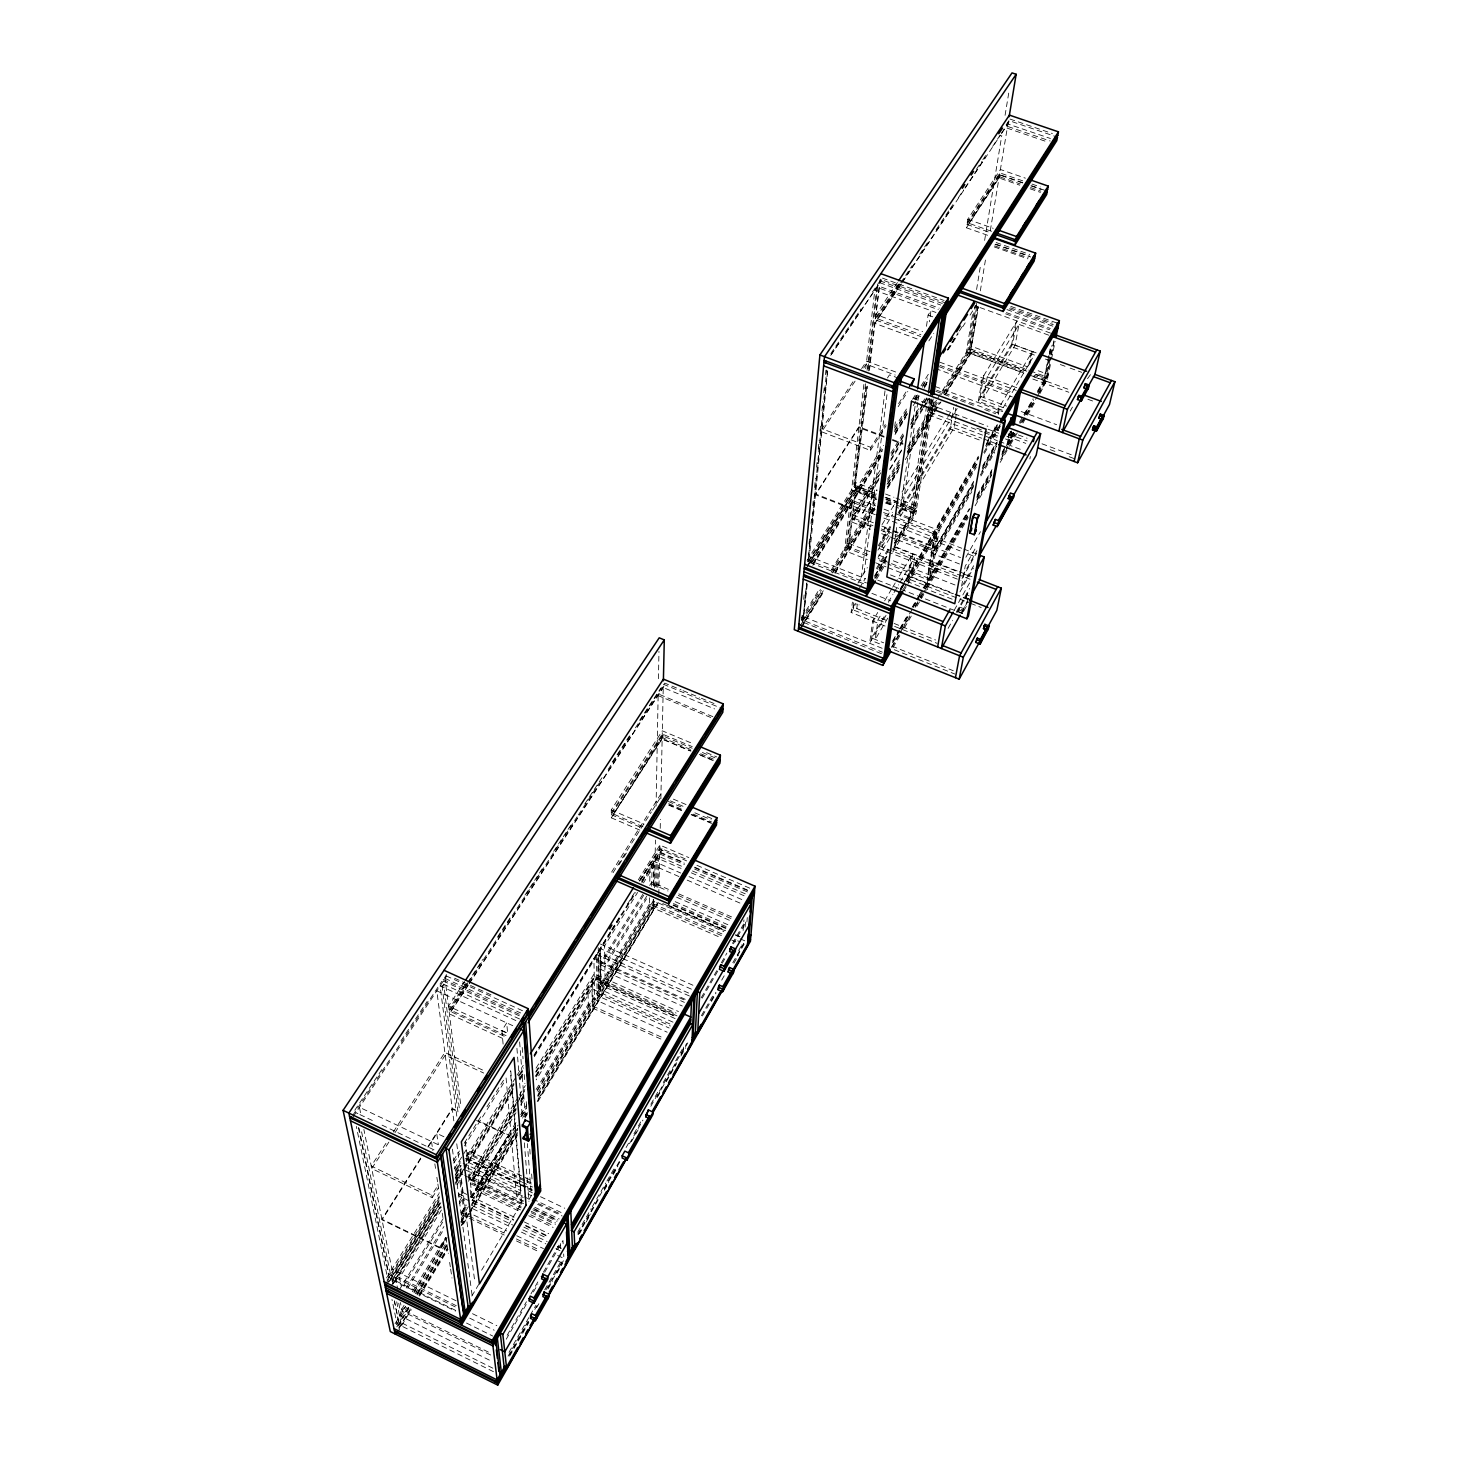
<?xml version="1.0" encoding="UTF-8"?>
<svg xmlns="http://www.w3.org/2000/svg" width="1458" height="1458" viewBox="0 0 1458 1458"><rect width="100%" height="100%" fill="white"/><g stroke="black" fill="none" stroke-linecap="round" stroke-linejoin="round"><path stroke-width="0.75" stroke-dasharray="5 3.75" d="M649.521 897.8L649.393 906.329L721.291 937.895M651.708 886.264L652.145 860.621L680.777 873.05M653.166 903.76L653.257 899.294M653.494 885.917L653.931 861.386M653.457 899.531L653.348 905.691L605.125 984.806L604.87 966.782L646.55 898.839M653.731 884.769L654.077 865.742L643.47 882.928M654.551 887.794L655.444 840.063M656.082 805.982L658.196 692.35M658.451 678.717L658.961 651.453M655.681 886.664L656.246 857.65L681.086 868.403M656.774 887.029L657.412 855.773L684.276 867.419M657.886 887.612L658.487 858.616L659.636 856.739M537.929 1101.519L658.67 901.773L537.218 1101.355M658.797 894.519L659.891 844.273M660.219 828.381L660.419 819.287M660.857 798.856L663.244 687.575L714.602 708.916M683.401 1049.231L683.492 1047.099M741.849 946.916L742.013 944.602M743.124 930.441L743.944 919.852M745.093 927.051L745.749 918.722M746.915 921.948L747.28 917.556M802.155 615.24L801.718 619.759L882.345 652.163M803.704 599.402L804.142 594.882M809.081 543.889L809.737 537.127M811.049 523.586L811.486 519.066M812.799 505.543L813.236 501.023M814.548 487.501L815.423 478.479M816.516 467.198L816.954 462.678M818.266 449.155L819.141 440.134M820.016 431.112L820.672 424.333M821.984 410.81L822.859 401.788M823.734 392.767L824.39 385.987M825.483 374.706L825.921 370.204M808.497 557.284L808.06 561.786L827.561 370.806M808.716 555.024L812.234 518.939M812.452 516.679L814.001 500.896M814.22 498.654L817.719 462.569M817.938 460.309L826.722 370.113M881.434 653.694L802.793 622.074L806.547 583.637M806.912 582.799L803.595 616.734L882.181 648.3M827.579 371.608L809.482 556.628L865.596 578.79M807.276 584.385L802.793 622.074M863.865 384.438L851.618 489.906L876.859 499.657M865.706 368.728L874.818 290.197L935.963 312.468M865.523 383.782L853.44 487.027L875.602 495.574M867.091 370.314L876.805 287.262L938.296 309.643M865.943 386.807L854.352 485.587L876.513 494.116M868.039 368.856L877.789 285.804L939.244 308.167M866.781 386.589L854.88 487.573L867.565 386.17M868.622 370.879L879.374 286.388M875.657 494.955L855.627 487.227L855.263 490.653L875.93 498.636M869.424 370.441L880.195 279.207L945.969 303.082M854.024 518.337L853.859 519.795L878.828 479.755M884.022 437.145L858.853 427.595L815.532 494.809L862.717 513.107L876.896 489.651M855.081 381.139L821.692 431.823L870.444 450.413L870.827 447.369L885.298 424.551M885.061 626.029L851.107 612.469L852.401 602.118M853.659 602.646L852.766 609.717L886.5 623.167M857.34 604.104L856.775 608.606L859.09 604.742M885.024 390.78L861.368 577.113L864.175 572.502L887.193 392.803M894.756 426.265L895.358 421.781M957.159 576.457L881.817 547.005L884.405 527.978L892.624 514.492M874.29 618.301L871.246 640.499L881.707 644.691M894.811 540.626L895.686 534.503M895.977 532.462L896.852 526.338L960.038 550.869M926.504 406.29L909.956 517.863L899.714 513.909L915.66 402.226M915.97 400.002L916.608 395.519M926.486 326.282L928.09 315.11L930.969 310.645L929.366 321.817M917.811 402.262L902.393 509.516L899.714 513.909M918.121 400.021L918.759 395.555M926.832 404.048L927.488 399.583M929.566 398.307L912.599 513.453L895.777 506.965M929.165 405.761L912.908 509.954M929.493 403.52L930.168 399.055M931.115 398.872L914.366 510.519L896.324 503.575M930.696 406.326L915.26 509.061L884.787 497.324M931.042 404.103L931.698 399.638M931.225 405.688L932.227 399.073M932.026 404.413L932.683 399.984M892.77 552.126L915.879 513.617L916.335 510.646L900.424 504.504M894.556 545.748L916.553 509.134L931.17 412.322M931.516 410.081L933.211 398.927M933.758 401.971L932.099 413.015L934.56 400.695M911.068 556.191L907.66 578.607L968.604 602.555M909.209 575.983L912.635 553.548L898.42 577.532M911.633 577.477L914.695 557.594L899.768 582.854M987.54 235.267L966.417 227.776L966.946 224.386L999.568 174.577L1023.425 182.888M991.549 231.312L967.201 222.691L967.729 219.301L1000.407 169.493L1025.375 178.168M951.655 420.141L950.215 429.017L979.557 440.061M952.001 417.99L953.732 407.274M954.972 413.215L956.393 404.522M927.416 583.127L934.797 537.82M955.063 421.417L954.006 427.832L898.128 520.105M955.409 419.266L956.812 410.7M937.676 398.326L966.362 352.071L972.923 311.866M976.587 289.522L980.232 267.197M984.624 240.406L1001.792 135.43M1005.072 115.328L1009.1 90.76M931.644 575.837L939.116 530.475L894.647 513.271M976.587 303.319L968.914 349.847L1025.43 370.587M976.623 306.526L969.679 348.626L1028.255 370.113M977.771 306.308L969.989 353.401L944.948 393.915M980.323 290.871L985.499 259.615M990.31 230.583L1008.517 120.431M978.081 306.216L970.755 350.521L978.482 307.201M970.791 353.62L971.028 352.18L1023.498 371.444M978.318 401.26L982.382 377.895L1016.937 320.942L1012.581 344.38L978.318 401.26L1002.648 410.318M966.326 606.382L962.535 613.162L958.38 611.522L959.765 607.111L963.92 608.751M958.38 611.522L959.765 607.111M994.192 431.532L995.34 425.317M997.636 412.869L998.384 408.732L1032.246 351.56L1029.403 366.122M998.293 414.473L999.769 406.381M962.353 611.212L969.752 596.085L966.654 594.864L967.511 593.351L966.107 597.762L969.205 598.965M962.535 613.162L963.064 610.282L958.908 608.642M966.107 597.762L966.654 594.864M1000.206 423.841L999.441 427.887L996.051 426.611L995.577 429.199L999.769 430.766M1011.378 430.985L1009.264 441.938L1007.369 441.227L1008.626 434.648M1009.392 433.354L1007.369 441.227M1007.751 444.562L1010.266 431.404M1011.706 431.86L1010.011 440.644L1001.846 437.582M1011.542 438.02L1012.8 431.44M1028.546 365.976L1030.934 353.784M1048.849 355.497L1044.365 377.531L1049.122 356.463M1049.286 353.292L1050.179 348.881M1044.201 380.593L1044.493 379.153L1033.995 375.307M1049.56 354.258L1050.908 347.642M1044.766 380.702L1051.965 345.455M1029.877 458.96L1030.369 456.518M1053.861 340.753L1046.206 378.205L1035.945 374.433M1046.935 376.966L1050.981 357.137M1051.437 354.932L1054.152 341.719M1040.064 393.46L1047.482 378.788L1035.162 374.269M1038.643 393.131L1047.773 377.367L1051.072 361.274M1051.528 359.069L1055.155 341.427M961.168 613.162L969.807 598.254M956.32 612.014L969.643 588.339M1087.504 378.734L1091.513 373.175M948.101 628.398L952.53 620.507M956.958 612.615L969.151 590.909M1070.227 411.047L1072.45 407.092M959.965 591.893L973.397 568.128M954.261 610.173L970.9 580.63M962.462 576.129L976.933 550.65M962.025 578.553L976.477 553.056M973.634 565.759L961.351 587.465L965.214 566.214L976.477 546.422M509.006 1352.295L529.072 1317.194M530.183 1315.244L535.76 1305.493M544.672 1289.874L561.403 1260.623L561.512 1262.646L555.37 1259.676M577.678 1232.247L591.183 1208.609M592.312 1206.641L605.817 1183.003M606.947 1181.035L614.82 1167.238M626.083 1147.555L629.455 1141.65M633.957 1133.759L640.718 1121.949M650.851 1104.216L658.724 1090.438M663.226 1082.565L669.987 1070.737M675.619 1060.895L682.362 1049.067M701.389 1015.679L713.819 993.955M721.71 980.14L725.1 974.217M738.641 950.525L740.901 946.57M508.095 1356.159L528.124 1321.094M534.813 1309.412L537.036 1305.511M545.93 1289.911L563.116 1259.84M577.769 1234.197L619.34 1161.388M629.455 1143.673L642.942 1120.072M650.815 1106.294L686.718 1043.436M702.41 1015.971L715.933 992.297M732.827 962.699L743.799 943.49L737.639 940.793M509.535 1355.065L528.707 1321.495M536.599 1307.662L538.859 1303.707M547.88 1287.906L563.663 1260.241M578.334 1234.562L599.767 1197.018M604.268 1189.127L620.069 1161.461M631.35 1141.705L638.112 1129.859M657.285 1096.27L676.457 1062.682M680.977 1054.79L688.869 1040.957M711.431 1001.446L715.933 993.536M737.365 956.011L744.127 944.146M509.644 1356.122L528.798 1322.552M547.953 1289L552.473 1281.09M556.974 1273.198L562.606 1263.321M579.519 1233.705L581.76 1229.75M586.28 1221.859L590.782 1213.967M604.305 1190.275L608.806 1182.365M613.308 1174.474L617.827 1166.582M657.266 1097.473L661.768 1089.563M666.27 1081.672L676.421 1063.903M680.922 1056.011L685.442 1048.102M733.884 963.209L738.404 955.3M965.889 557.248L980.45 531.696M507.165 1335.255L526.429 1301.757M530.967 1293.866L538.895 1280.069M543.415 1272.196L560.419 1242.635L560.783 1249.269M701.207 997.782L716.844 970.591M721.309 962.827L726.886 953.131M732.463 943.417L743.635 924.008M506.254 1339.191L526.611 1303.762M533.391 1291.952L537.911 1284.079M544.691 1272.269L562.97 1240.485L563.207 1244.986M702.209 998.165L717.81 971.01M722.275 963.246L725.61 957.432M733.41 943.855L745.421 922.95M893.007 647.625L899.841 635.797M904.416 627.924L911.25 616.096M916.954 606.255L926.067 590.49M927.215 588.522L968.24 517.59M975.092 505.762L989.909 480.156M1000.17 462.423L1009.282 446.658M1010.412 444.69L1017.265 432.88M1022.969 423.02L1026.377 417.116M1027.525 415.147L1035.508 401.351M892.733 640.736L898.438 630.895M899.568 628.927L907.569 615.167M912.125 607.293L917.829 597.452M918.977 595.502L922.404 589.597M923.534 587.629L969.187 508.951M977.17 495.191L992.005 469.622M1002.266 451.925L1005.692 446.02M1006.84 444.052L1013.675 432.261M1019.397 422.419L1022.805 416.532M1023.953 414.564L1033.084 398.818M1037.64 390.963L1045.933 376.674M892.515 642.121L899.367 630.312M900.497 628.343L908.48 614.583M913.054 606.71L919.889 594.919M924.463 587.064L970.08 508.405M976.915 496.595L991.732 471.043M1002.01 453.347L1013.401 433.682M1024.81 414.017L1032.793 400.257M1037.367 392.384L1045.641 378.114M892.843 642.778L899.641 631.022M900.789 629.072L912.143 609.48M913.273 607.53L918.941 597.744M920.089 595.775L923.479 589.907M924.627 587.939L967.766 513.526M976.842 497.871L991.604 472.41M1001.828 454.787L1006.366 446.95M1007.496 444.982L1014.312 433.245M1019.98 423.44L1023.388 417.571M1024.518 415.621L1033.613 399.948M1038.151 392.111L1048.375 374.487L1037.932 370.66M891.348 647.425L909.61 615.877M915.314 606.018L918.74 600.113M919.889 598.144L924.463 590.253M925.593 588.285L967.857 515.348M976.988 499.565L991.823 473.941M1002.102 456.208L1007.806 446.348M1008.954 444.38L1014.659 434.52M1021.511 422.692L1024.938 416.788M1026.086 414.819L1034.068 401.005M892.278 646.823L901.409 631.059M902.557 629.091L910.539 615.294M915.095 607.403L919.67 599.53M920.818 597.561L925.374 589.67M926.523 587.702L967.602 516.752M976.732 500.987L991.568 475.363M1000.698 459.598L1008.681 445.802M1009.829 443.833L1015.533 433.974M1022.386 422.146L1037.221 396.521M1038.351 394.553L1047.482 378.788M935.161 554.496L971.812 491.656M980.979 475.928L994.72 452.363M973.689 481.286L933.612 550.832L973.434 482.744M982.801 465.722L996.452 442.375M982.528 467.18L997.308 441.883M973.106 484.384L936.346 547.279L892.278 530.147M982.291 468.656L997.217 443.104M973.725 485.332L935.872 550.176L881.343 528.962M981.763 471.572L996.689 446.02M973.47 486.79L935.635 551.616L891.64 534.503M980.359 474.998L995.267 449.447M903.322 589.251L906.767 583.382M907.915 581.432L976.878 464.081M983.767 452.344L999.86 424.952M887.758 618.137L875.237 639.442L877.989 619.778L881.416 613.946M903.668 591.037L976.35 467.034M984.387 453.347L1000.461 425.973M900.297 588.959L904.889 581.141M906.038 579.191L978.427 456.245M987.631 440.644L996.816 425.025M884.131 616.698L871.592 637.984L883.676 642.832M900.078 589.615L902.356 585.751M903.486 583.801L908.061 576.074L952.949 593.716M901.226 588.467L904.671 582.617M905.819 580.667L978.172 457.739M986.209 444.07L997.691 424.57M886.045 615.349L869.624 643.251L872.649 621.072L877.734 612.469M901.973 588.267L978.81 457.648M985.717 445.911L998.384 424.387M906.985 581.906L977.133 462.587M986.337 446.932L998.985 425.426M884.641 600.824L891.531 589.178M892.679 587.246L897.271 579.482M888.305 602.282L892.897 594.518M894.046 592.568L898.62 584.804M1003.213 407.675L1033.139 356.973M481.632 1270.191L521.508 1203.105L510.318 1070.81M471.827 1296.053L478.698 1284.462M529.054 1199.478L531.332 1195.615L527.377 1143.619M523.768 1201.137L516.642 1197.729L520.87 1190.639L510.555 1068.24M874.873 578.48L885.808 560.273M875.839 578.042L886.245 560.71M893.189 549.156L916.335 510.646M876.586 579.081L885.826 563.681M855.427 603.284L853.094 607.148L885.79 620.16M876.367 568.511L888.013 549.21M851.107 612.469L856.265 603.922M877.187 569.185L889.981 547.953M874.654 575.782L887.558 554.368M894.592 542.668L915.095 508.587M875.274 575.509L888.031 554.313M894.975 542.759L917.009 506.145L896.032 498.053M874.454 577.277L887.339 555.844M894.374 544.162L914.877 510.081M881.817 547.005L888.815 535.469M859.327 588.394L865.195 578.698M878.081 557.357L889.817 537.984M878.281 545.638L891.13 524.497M898.128 512.979L950.616 426.556L981.58 438.202M890.783 526.939L877.971 548.062L960.913 580.503M898.948 513.508L953.204 424.096M857.96 583.036L867.364 567.545M877.935 550.103L890.856 528.798M396.357 1324.702L407.001 1307.279M415.275 1293.702L446.02 1243.328M461.384 1218.123L468.382 1206.641M472.027 1200.681L518.137 1125.12M522.857 1117.357L526.411 1111.543M538.221 1092.17L655.426 900.042M408.44 1307.461L406.071 1311.343L405.215 1306.915M416.733 1293.884L446.294 1245.369M461.676 1220.146L465.23 1214.314L463.079 1197.966L459.543 1203.725M517.736 1128.292L479.828 1190.475L477.987 1174.729L515.968 1112.764M524.844 1116.628L527.213 1112.746M537.874 1095.268L592.349 1005.874L591.966 988.834L536.161 1079.849M396.831 1326.853L408.677 1307.407M416.97 1293.811L446.604 1245.187M460.819 1221.859L466.742 1212.145M471.499 1204.363L517.718 1128.528M524.825 1116.864L527.195 1112.964M537.856 1095.468L655.189 902.958M398.234 1325.996L408.896 1308.5M417.17 1294.904L446.786 1246.317M460.983 1222.989L466.906 1213.275M471.645 1205.511L517.827 1129.713M524.916 1118.049L527.286 1114.167M537.947 1096.671L656.355 902.32M900.825 501.005L950.124 420.104M951.29 418.191L957.159 408.55M398.672 1328.147L410.5 1308.737M418.774 1295.141L447.132 1248.558M461.311 1225.267L468.401 1213.603M469.585 1211.671L518.027 1132.064M538.13 1099.077L657.485 902.994M399.237 1328.074L409.844 1310.633M419.284 1295.141L447.588 1248.631M461.73 1225.376L468.82 1213.749M469.986 1211.817L517.171 1134.306M397.105 1333.031L411.302 1309.685M419.594 1296.071L447.989 1249.378M463.371 1224.082L468.109 1216.3M469.294 1214.35L517.809 1134.597M404.085 1305.311L401.715 1309.193L490.471 1353.133M412.377 1291.733L445.565 1237.459M515.932 1122.46L475.6 1188.452L520.506 1209.921M520.688 1114.696L526.611 1104.982M536.107 1089.454L588.321 1004.052L662.789 1037.731M420.779 1158.745L382.014 1219.854L440.097 1248.103L445.929 1237.787M461.329 1212.582L466.068 1204.818M470.806 1197.054L508.733 1135.017L478.443 1120.765M882.017 524.661L894.939 503.502M902.01 491.947L950.215 413.051M440.097 1248.103L446.02 1238.425M461.421 1213.22L466.159 1205.474M470.898 1197.711L508.733 1135.017M404.486 1307.279L399.456 1315.499L492.148 1361.48M413.944 1291.788L447.059 1237.587M471.681 1197.273L516.114 1124.519M520.852 1116.755L526.775 1107.059M537.437 1089.6L592.969 998.675L592.531 979.411L677.022 1017.174M673.013 1022.167L599.001 988.834L651.434 902.994L723.259 934.505M395.045 1323.809L405.688 1306.368M413.981 1292.79L445.948 1240.43M461.348 1215.225L466.086 1207.461M471.991 1197.765L516.989 1124.082M521.727 1116.336L526.466 1108.572M537.127 1091.131L653.148 901.099M468.419 1181.29L518.447 1099.605M518.884 1099.186L524.844 1089.509M535.542 1072.104L594.263 976.313L676.111 1013.091M516.187 1104.708L470.023 1179.795L522.784 1204.982M517.371 1102.777L524.461 1091.222M536.307 1071.976L594.299 977.625L676.075 1014.367M515.203 1109.101L470.314 1182.201L521.089 1206.44M521.107 1099.478L524.661 1093.719M535.286 1076.405L594.354 980.232M516.077 1108.39L472.41 1180.944L516.187 1109.629M520.816 1100.681L524.37 1094.885M536.198 1075.603L596.541 977.334M406.181 1288.034L443.925 1226.561M459.252 1201.574L462.787 1195.815L460.582 1178.957L456.19 1176.861L458.778 1172.706L462.824 1174.638M646.751 896.141L604.833 964.431L604.578 945.878L637.583 892.46M520.907 1101.92L524.461 1096.143M536.289 1076.861L596.559 978.646M407.748 1288.161L444.234 1228.657M520.725 1105.018L524.279 1099.204M399.401 1289.692L443.123 1218.688M518.246 1097.109L469.567 1176.187L522.529 1201.447M519.431 1095.195L525.354 1085.554M536.052 1068.185L594.208 973.689L678.462 1011.524M642.741 894.392L600.769 962.608L684.495 1000.06M403.337 1285.974L443.432 1220.802M643.743 895.139L598.618 968.513L682.289 1006.02M649.703 885.443L651.781 882.09L668.42 889.362M393.095 1284.024L392.293 1280.015L440.608 1202.03M639.424 881.142L652.145 860.621M801.299 620.434L820.453 589.542M831.206 572.156L874.271 502.627M887.43 481.395L900.607 460.145M907.769 448.554L932.901 408.003M934.086 406.071L936.492 402.208M941.267 394.48L971.174 346.202L1027.507 366.833M392.111 1281.418L441.1 1202.321M455.443 1179.176L461.421 1169.516M466.196 1161.807L514 1084.624M519.977 1074.983L523.55 1069.206M640.663 880.122L659.781 849.267L686.663 860.894M391.218 1285.938L440.516 1206.276M456.099 1181.108L463.279 1169.498M464.482 1167.548L513.581 1088.197M519.577 1078.519L523.167 1072.705M533.956 1055.282L610.61 931.407M611.813 929.457L621.381 913.984M627.377 904.306L634.558 892.679M641.757 881.069L659.727 852.037L684.44 862.735M802.228 621.308L821.346 590.417M832.099 573.049L875.11 503.539M887.065 484.238L900.206 462.988M907.368 451.415L933.667 408.933M934.851 407.001L937.239 403.137M943.217 393.496L970.7 349.082M393.186 1283.423L440.99 1206.13M455.333 1182.948L462.514 1171.357M463.717 1169.425L513.909 1088.288M519.886 1078.628L523.477 1072.833M534.229 1055.446L610.72 931.79M611.923 929.858L634.631 893.153M641.812 881.561L662.041 848.829M799.713 626.557L822.385 589.889M833.138 572.52L874.928 504.96M888.068 483.71L900.005 464.409M907.168 452.837L932.245 412.286M933.448 410.372L938.223 402.645M944.201 392.986L970.463 350.521L1026.778 371.189M394.626 1282.657L441.191 1207.333M455.516 1184.169L462.678 1172.578M463.881 1170.646L514.018 1089.545M519.996 1079.904L523.586 1074.109M534.321 1056.722L635.816 892.588M641.793 882.928L662.023 850.233M803.012 623.55L823.296 590.745M835.215 571.463L874.581 507.767M887.703 486.553L900.807 465.321M907.97 453.748L933.011 413.215M934.214 411.284L938.988 403.574M800.642 627.906L823.278 591.274M835.197 571.992L874.508 508.368M887.612 487.154L898.347 469.804M907.878 454.367L932.901 413.89M934.086 411.958L940.045 402.317M944.802 394.608L972.522 349.756M441.428 1209.976L399.51 1277.791L401.078 1285.792M456.992 1184.771L460.582 1178.957M801.7 627.377L824.317 590.745M835.033 573.395L874.326 509.771M887.43 488.576L898.146 471.226M905.29 459.653L933.867 413.379M935.07 411.448L941.011 401.807M945.786 394.097L972.286 351.196M386.57 1277.901L438.913 1193.683M454.386 1168.806L466.287 1149.669L532.079 1180.889M889.817 468.856L901.573 449.957M862.717 513.107L876.805 490.435M889.708 469.658L902.63 448.882M387.044 1280.252L439.295 1196.143M455.917 1169.389L460.655 1161.734M386.115 1283.332L439.478 1197.364M456.081 1170.628L460.819 1162.992M386.479 1284.972L439.15 1200.08M455.898 1173.052L460.692 1165.343M466.432 1156.085L468.346 1153.005M388.958 1281.855L439.35 1200.627M455.224 1175.02L461.147 1165.471M466.906 1156.176L516.041 1076.952M517.244 1075.02L523.24 1065.361M638.294 879.867L659.873 845.075L688.832 857.596M390.307 1280.343L439.332 1201.301M456.062 1174.291L460.856 1166.582M466.596 1157.342L468.492 1154.262M801.426 618.101L819.36 589.178M831.315 569.914L876.714 496.649M887.485 479.299L900.625 458.085M907.787 446.531L929.311 411.83M930.496 409.898L936.473 400.257M391.874 1280.252L439.715 1203.05M455.279 1177.955L461.257 1168.295M466.031 1160.586L513.872 1083.367M518.665 1075.639L523.458 1067.93M639.479 880.687L659.8 847.863L686.718 859.509M388.867 1142.106L371.735 1168.569L432.224 1197.692L431.823 1195.214L437.819 1185.609M453.402 1160.604L459.398 1151M464.209 1143.309L482.179 1114.477M486.972 1106.786L503.757 1079.868L503.994 1082.474L464.519 1145.842M879.01 478.297L851.545 521.928L870.353 529.254M890.893 459.215L904.324 437.309M911.122 426.793L922.313 408.459M923.005 407.73L928.965 398.18M890.71 460.673L903.778 439.696M910.904 428.269L922.805 409.188M923.989 407.292L928.746 399.656M432.224 1197.692L438.202 1188.088M453.748 1163.138L459.726 1153.533M880.067 470.387L852.401 514.656L873.378 522.802M890.893 453.055L904.142 431.896M911.359 420.341L920.982 404.941M922.185 403.028L925.794 397.25M878.5 475.235L852.055 517.572L872.941 525.7M891.713 454.076L903.723 434.83M910.94 423.294L922.95 404.048M924.153 402.116L927.762 396.357M880.705 472.848L851.873 519.03L872.741 527.14M891.512 455.534L903.523 436.307M910.721 424.752L927.543 397.834M812.926 563.681L881.981 453.839M895.303 432.643L907.405 413.361M915.897 399.875L918.303 396.029M924.372 386.388L927.999 380.611M947.39 349.774L955.865 336.288M812.981 563.936L881.944 454.185M895.267 433.008L907.368 413.762M924.299 386.807L927.926 381.03M947.299 350.23L958.179 332.898M959.4 330.966L963.027 325.189M812.835 565.412L881.762 455.68M895.066 434.502L905.947 417.188M913.2 405.634L919.251 396.011M924.08 388.302L927.707 382.525M948.265 349.811L957.942 334.411M962.79 326.701L965.196 322.856M970.044 315.147L976.095 305.524M853.695 502.773L854.588 501.333L848.301 548.5L854.406 497.688L875.584 505.89M660.966 793.845L611.813 871.738L611.831 874.654M807.951 561.567L855.81 485.714L875.839 493.442M809.008 561.148L855.627 487.227M613.034 872.759L651.325 812.015M652.528 810.119L660.911 796.833L662.224 797.398M807.058 565.904L857.249 486.279M619.03 864.722L627.396 851.436M808.771 564.046L883.584 445.31M894.447 428.069L907.733 407.001M912.544 399.346L916.171 393.587M921 385.933L929.439 372.519M806.912 567.399L857.067 487.774M810.94 563.098L882.546 449.356M894.683 430.074L908.024 408.878M914.093 399.237L916.517 395.373M922.586 385.732L927.452 378.023M812.015 562.642L882.345 450.85M894.483 431.568L907.824 410.372M915.095 398.799L917.519 394.954M922.367 387.245L927.233 379.536M807.058 560.473L856.174 482.707L877.151 490.781M898.584 403.629L907.022 390.325M420.669 1158.071L381.887 1219.198L440.006 1247.483M427.941 1146.608L452.18 1108.408L458.231 1111.251M428.051 1147.282L452.272 1109.082L458.322 1111.944M503.101 1044.092L501.898 1030.533L506.728 1022.896L507.694 1034.232M870.444 450.413L886.118 425.7M898.164 406.691L907.805 391.491M928.892 340.88L933.776 333.262M642.96 826.759L611.285 813.108L611.266 809.974L662.315 730.822L693.425 743.89M611.285 813.108L662.26 734.03L692.24 746.624M639.88 830.131L611.321 817.81L611.303 814.676L662.224 735.634L692.186 748.227M663.627 734.613L612.706 815.295L663.59 736.199M611.321 817.81L662.151 738.823L691.056 750.979M887.466 377.968L889.489 374.834L899.13 378.424M385.951 1143.345L371.225 1166.054L431.823 1195.214M393.314 1131.991L444.854 1052.494L485.478 1071.375M394.99 1132.647L445.219 1055.136L483.728 1073.052M1000.698 174.978L968.094 224.805L1000.972 173.283M966.417 227.776L999.003 177.967L1019.725 185.184M465.084 984.606L448.864 1009.3L506.764 1035.927M466.505 984.259L449.064 1010.85L506.892 1037.458M467.745 982.364L482.689 959.564M497.634 936.783L511.339 915.897M525.044 895.012L542.485 868.421M553.694 851.326L571.135 824.736M584.84 803.85L602.282 777.26M612.251 762.078L629.692 735.488M639.661 720.288L660.839 688.012M467.799 983.494L450.413 1010.011L450.613 1011.56L468.073 984.897M469.039 981.599L577.076 816.845M578.316 814.949L599.438 782.764M608.132 769.496L630.476 735.415M635.451 727.834L664.775 683.109L681.032 689.834M967.201 222.691L999.842 172.901L1023.716 181.193M469.33 982.984L664.739 684.804M468.091 985.48L449.447 1013.93L504.541 1039.299M469.33 983.567L663.244 687.593M863.737 367.999L866.216 364.245L895.212 375.052M464.719 981.471L448.481 1006.184L507.967 1033.54M852.948 381.814L821.984 428.761L870.827 447.369M861.623 368.674L866.581 361.165L897.672 372.738M442.084 986.774L443.724 984.278L459.525 1110.158M901.317 283.909L874.982 323.403L917.137 338.912M902.575 282.014L964.03 189.832M965.287 187.954L1000.407 135.266M1001.664 133.389L1007.934 123.985L1050.416 138.51M354.804 1110.212L383.509 1067.074M400.968 1040.83L427.176 1001.446M352.8 1115.261L441.865 981.307M519.285 1015.77L443.323 981.052L446.421 974.473M353.128 1116.81L446.622 976.095M897.417 282.56L876.021 314.545L922.604 331.622M898.219 284.237L875.602 318.099L920.891 334.72M899.258 284.128L875.401 319.867L920.636 336.488M899.568 284.529L876.641 320.323L900.607 284.401M900.825 282.633L912.179 265.611M919.743 254.275L928.582 241.044M936.145 229.69L948.775 210.79M950.033 208.895L953.805 203.227M976.514 169.201L981.562 161.638M982.838 159.742L986.61 154.074M1008.863 120.722L1005.546 125.716L1050.161 141.007M901.864 282.524L952.293 206.89M958.599 197.45L963.647 189.886M964.904 187.991L985.079 157.737M992.643 146.401L1000.206 135.047M1001.464 133.152L1005.255 127.484L1047.719 142.046M1006.348 125.825L1009.683 120.832L1056.285 136.76M831.297 354.549L879.757 282.888M830.86 353.529L861.113 308.804M872.467 292.037L882.017 277.949L944.11 300.476M830.677 355.351L881.798 279.79M1009.975 119.064L1052.366 133.535M1031.991 184.072L1040.265 186.934M1031.699 185.749L1046.151 190.779M1022.587 182.979L999.824 175.051L999.532 176.746L1020.217 183.945M1030.861 185.859L1041.194 189.449M1030.551 187.535L1040.884 191.144M1030.095 188.793L1040.447 192.383M967.729 219.301L993.171 228.305M966.946 224.386L989.162 232.259M996.16 242.52L1029.749 254.457M995.887 244.124L1029.457 256.043M995.03 244.306L1030.733 256.991M994.757 245.892L1028.346 257.829M994.265 246.912L1027.854 258.85M1010.813 306.38L1056.886 323.02M1010.54 307.893L1052.403 323.002M1009.319 308.841L1053.332 324.733M1006.949 309.588L1053.022 326.246M1006.403 312.613L1050.325 328.506M1005.655 313.834L1049.596 329.745M1050.544 333.117L975.038 305.761L967.419 352.271L1023.862 373.011M1048.739 335.176L1015.57 323.166L1011.251 346.603L1034.724 355.169M880.031 280.865L942.269 303.464M879.812 282.706L940.738 305.05M1036.146 352.854L1011.743 343.96L980.195 396.284L1006.567 406.089M1012.581 344.38L1036.419 353.073M928.09 315.11L937.512 318.555M1045.404 359.069L1051.819 361.42M1060.349 364.536L1066.746 366.869M1070.154 368.109L1081.69 372.319M1030.369 370.897L1047.773 377.367M1030.314 375.326L1070.117 389.997M966.362 352.071L1023.407 373.011M1033.704 376.729L1046.899 381.65M1032.829 379.025L1068.842 392.257M1087.905 399.273L1094.265 401.606M1016.773 387.737L983.785 375.563L979.721 398.945L1005.145 408.386M939.626 362.113L1016.19 390.38M939.918 365.375L1012.8 392.33M939.116 366.669L1012.016 393.642M935.58 368.546L1012.326 396.941M1021.165 411.502L1056.613 424.679M935.125 386.479L1002.74 411.648M936.583 390.143L1000.206 413.853M935.836 391.345L976.149 406.363M984.642 409.534L995.705 413.744M1010.084 431.86L1027.106 438.22M1041.996 443.797L1073.908 455.734M913.291 398.417L987.85 426.301M1008.189 433.919L1027.106 440.99M1050.216 449.647L1056.54 451.998M1069.151 456.719L1075.457 459.088M988.068 429.235L998.73 433.226M1006.822 436.252L1025.758 443.341M976.769 428.178L999.769 436.799M930.222 412.304L982.273 431.823M984.369 432.607L996.908 437.309M928.637 414.874L997.327 440.662M999.24 441.373L1022.258 450.012M983.713 438.986L996.434 443.779M987.941 443.214L996.324 446.367M884.113 436.343L858.944 426.793L815.605 494.007L862.808 512.323M892.515 439.514L902.994 443.505M892.405 440.316L902.885 444.307M885.535 494.025L893.936 497.251M886.172 497.433L898.565 502.208M900.643 503.01L916.553 509.134M885.972 498.928L898.365 503.703M885.972 499.565L894.264 502.773M855.445 489.159L876.112 497.142M886.464 501.115L894.738 504.322M896.798 505.106L913.346 511.503L913.127 512.997L900.716 508.204M855.281 490.234L876.185 498.29M886.628 502.336L892.897 504.741M901.244 507.967L915.879 513.617M886.264 502.627L892.46 505.015M885.261 502.901L893.681 506.145M884.058 509.17L892.515 512.451M875.31 509.352L852.602 500.568L847.226 546.294L869.916 555.188M883.584 512.56L937.385 533.409L929.949 578.753L878.208 558.45M874.417 510.81L851.691 502.008L846.351 547.716L866.963 555.826M884.769 514.82L893.061 518.027M895.121 518.829L936.528 534.867L929.111 580.211L887.703 563.954M875.365 514.765L849.886 504.887L844.565 550.595L867.346 559.544M883.858 518.064L890.218 520.524M892.332 521.344L961.697 548.244M963.793 549.065L976.331 553.931M968.458 554.149L974.782 556.591M881.78 526.065L890.182 529.327M884.405 527.978L890.747 530.439M892.861 531.259L960.53 557.576M881.142 530.42L889.544 533.683M881.707 533.683L959.473 563.973M895.795 546.969L957.159 570.935M959.273 571.755L971.976 576.712M893.954 546.75L956.448 571.153M964.777 574.397L971.028 576.839M892.096 548.773L971.101 579.628M848.993 543.451L870.189 551.744M878.664 555.061L885.042 557.576M893.353 560.82L955.683 585.241M879.411 560.71L885.644 563.153M875.638 562.788L885.99 566.852M888.068 567.672L953.295 593.297M955.391 594.117L967.984 599.074M955.026 594.518L967.419 599.384M970.7 603.393L981.198 607.512M890.528 574.944L952.274 599.238M959.255 609.991L963.392 611.631M877.716 580.138L898.821 588.467M900.935 589.287L964.267 614.274M807.55 559.672L866.416 582.945M810.119 562.606L865.487 584.494M871.902 593.37L890.765 600.842M894.082 623.459L935.526 639.971M894.611 626.393L937.111 643.342M892.114 646.204L953.259 670.716M894.264 649.721L954.917 674.052M683.055 690.691L699.311 697.416M701.353 698.254L715.568 704.159M663.317 684.221L721.564 708.369M712.834 716.643L657.795 693.753L657.758 695.448L710.702 717.464M706.565 752.638L716.789 756.939M702.391 752.51L718.739 759.381M690.472 749.448L661.823 737.402L661.786 739.006L690.418 751.034M700.697 753.75L715.021 759.782M699.311 754.442L713.764 760.529M700.624 755.335L714.949 761.368M673.396 799.148L687.884 805.326M670.407 800.879L684.713 806.985M707.185 816.589L713.327 819.196M668.311 801.481L682.617 807.586M694.865 812.817L711.194 819.797M668.675 803.65L682.982 809.755M693.224 814.129L711.632 822.002M669.058 804.798L683.474 810.958M691.73 814.475L710.283 822.403M668.639 805.126L682.945 811.231M691.11 814.73L711.559 823.46M611.266 809.974L644.053 824.08M611.303 814.676L641.976 827.907M696.942 865.323L750.341 888.432M694.737 867.182L748.282 890.364M659.727 852.584L684.44 863.264M694.719 867.729L748.246 890.893M659.709 853.969L684.385 864.649M694.664 869.096L748.136 892.26M692.495 870.973L747.918 894.975M691.347 872.85L744.746 896.014M689.033 876.623L742.96 900.042M678.899 876.531L650.049 863.993L649.739 883.038L668.037 891.02M687.174 880.122L740.956 903.504M678.827 893.9L732.937 917.501M678.243 895.467L733.41 919.542M676.658 897.217L730.95 920.927M675.182 901.682L728.435 924.973M673.432 903.559L727.67 927.288M673.396 904.871L727.597 928.582M673.031 905.418L726.157 928.673M669.094 905.618L725.41 930.277M735.834 934.851L740.008 936.674M667.819 905.473L725.063 930.55M735.288 935.034L739.388 936.82M662.752 903.559L725.993 931.261M658.651 903.067L723.861 931.662M740.172 938.806L746.277 941.485M721.4 935.544L649.43 903.978L601.115 983.002L675.163 1016.299M731.716 940.082L735.834 941.886M600.441 944.037L693.516 985.499M691.384 989.162L600.058 948.447L600.769 989.636M688.577 993.044L597.598 952.439L598.381 993.572L670.316 1025.995M689.452 996.014L596.358 954.425L597.179 995.541L669.149 1028.018M685.26 999.313L593.88 958.435L594.755 999.495M600.805 964.959L684.403 1002.375M677.059 1015.88L595.393 979.193L595.429 980.487M675.109 1018.559L601.152 985.298L600.514 948.156M669.842 1023.935L587.866 986.993L588.376 1006.22L662.752 1039.882M592.969 998.675L667.199 1032.209M454.623 978.209L493.624 996.014M522.493 1010.722L444.635 975.183L460.965 1106.859M445.036 978.427L520.652 1012.964M443.123 979.43L521.217 1015.114M519.522 1018.96L441.756 983.385L458.031 1112.527M515.877 1020.545L440.097 985.863L456.791 1116.154M512.779 1025.685L436.799 990.839L453.821 1120.874M501.898 1030.533L507.967 1033.321M476.493 1120.491L508.787 1135.691M443.943 1136.766L436.689 1133.322L438.329 1144.566M524.625 1179.722L466.596 1152.185L465.175 1140.648M526.648 1180.688L532.68 1183.55M524.734 1180.962L466.76 1153.442L467.07 1155.939L521.636 1181.946M526.739 1181.909L536.781 1186.684M522.31 1182.183L532.534 1187.031M437.983 1144.603L359.433 1107.278L361.201 1116.154M467.489 1158.581L531.897 1189.181M465.74 1158.399L532.334 1190.038M465.631 1158.873L531.988 1190.421M520.324 1187.104L467.836 1162.135L472.52 1199.879L513.435 1219.508M528.397 1190.949L532.443 1192.863M540.517 1196.708L564.738 1208.226M463.115 1163.138L521.29 1190.84M527.996 1194.029L531.55 1195.724M355.843 1112.654L357.903 1113.639M359.907 1114.586L374.013 1121.311M382.069 1125.139L434.448 1150.07M467.417 1167.876L520.597 1193.209M532.863 1199.059L561.512 1212.691M522.347 1195.87L473.704 1172.688L475.837 1190.457L518.556 1210.887M524.37 1196.836L530.42 1199.715M538.494 1203.561L560.674 1214.131M465.995 1170.191L523.294 1197.492M537.619 1204.326L562.187 1216.027M534.758 1207.279L559.198 1218.943M464.774 1175.567L523.531 1203.615M533.61 1208.427L557.94 1220.036M469.877 1178.593L522.693 1203.798M534.776 1209.575L556.974 1220.164M532.863 1209.794L557.029 1221.33M531.222 1211.288L555.534 1222.898M470.679 1183.787L521.162 1207.898M531.259 1212.728L555.48 1224.301M530.676 1214.787L553.056 1225.485M528.725 1215.753L553.129 1227.436M514.164 1217.102L461.293 1191.769L458.76 1195.888L511.813 1221.33M524.333 1221.968L548.737 1233.668M525.536 1225.303L548.099 1236.129M458.468 1193.737L462.787 1195.815M472.957 1200.699L513.635 1220.2M525.846 1226.05L548.208 1236.785M523.896 1227.144L546.313 1237.897M472.119 1205.529L512.669 1224.993M522.802 1229.859L547.133 1241.523M557.266 1246.39L561.312 1248.34M472.775 1208.755L509.279 1226.287M521.454 1232.138L545.802 1243.838M555.935 1248.704L560 1250.654M473.814 1215.115L506.673 1230.917M516.752 1235.764L543.469 1248.613M557.649 1255.447L563.9 1258.454L563.663 1253.953M460.965 1212.272L504.104 1233.031M516.387 1238.954L538.895 1249.779M467.38 1217.302L461.257 1214.35L463.735 1210.268L458.778 1172.706M469.44 1218.287L504.213 1235.035M516.496 1240.958L539.004 1251.802M456.117 1300.809L391.929 1269.262L363.88 1129.458M456.281 1305.712L395.027 1275.586L397.815 1289.619M472.501 1313.694L496.832 1325.668M455.242 1306.915L388.83 1274.237L359.014 1128.146M455.753 1310.45L387.281 1276.734L356.335 1126.414M392.293 1280.015L455.461 1311.125M469.713 1318.16L494.171 1330.206M466.505 1323.062L492.786 1336.038M490.672 1355.029L402.116 1311.161L400.403 1302.523M492.877 1368.205L398.453 1321.294L394.389 1301.411M493.46 1371.686L396.959 1323.718L391.965 1299.443M394.444 1300.682L399.383 1324.939L400.877 1322.497L395.938 1298.039M358.358 1127.38L389.086 1277.627L390.635 1275.13L361.037 1129.112M398.727 1303.16L401.406 1316.465M431.495 1141.523L432.826 1150.471M434.849 1163.903L435.523 1168.387M436.871 1177.335L437.546 1181.818M437.874 1184.042L439.223 1193.009M442.248 1213.147L442.922 1217.612M445.948 1237.769L446.622 1242.234M446.95 1244.476L448.299 1253.424M449.647 1262.391L450.322 1266.856M450.65 1269.098L451.998 1278.046M452.417 1149.159L467.508 1261.097M467.818 1263.321L471.134 1287.943M471.426 1290.184L472.337 1296.909M456.755 1143.801L474.798 1281.71M468.255 1174.528L469.075 1181.162M470.187 1190.02L471.025 1196.672M506.09 1077.972L516.642 1197.729M516.934 1048.284L522.401 1118.104M524.351 1142.872L528.069 1190.165M528.233 1192.425L528.944 1201.428M519.631 1041.905L525.317 1116.5M522.201 1047.445L523.039 1058.745M524.224 1074.564L524.898 1083.604M526.247 1101.683L526.757 1108.463M529.783 1149.123L530.293 1155.902M531.641 1173.982L532.152 1180.761M598.236 947.627L599.001 988.834M934.487 534.084L927.124 579.427L935.362 532.607L934.487 534.084M987.248 376.838L983.621 397.56L1015.096 345.182L1018.978 324.387L987.248 376.838M600.605 994.575L599.402 996.543L598.655 955.464L599.894 953.459L600.605 994.575"/><path stroke-width="1.5" d="M622.165 1155.775L622.183 1158.035L626.922 1160.258L626.922 1157.98L622.165 1155.775L624.826 1151.127L629.583 1153.333M650.45 1118.924L645.748 1116.755L648.373 1109.921L653.056 1112.09L653.02 1114.404L626.922 1160.258M648.373 1109.921L645.748 1116.755M649.266 1118.395L649.302 1116.081L628.38 1152.786M663.39 680.777L664.283 639.898L659.216 637.82L343.086 1110.34L390.307 1331.573L497.725 1385.1L538.166 1314.077M667.527 899.003L667.491 900.443L670.935 894.738M669.186 838.058L669.149 839.608L708.606 775.765M615.932 880.778L668.766 903.905L668.857 901.044L716.625 822.112L715.295 821.547M617.208 877.005L668.894 899.604L668.967 896.725L716.88 817.701L692.021 807.094M646.003 832.773L670.48 843.325L670.571 840.227L720.124 759.964L718.739 759.381M649.01 829.365L670.607 838.678L670.698 835.562L720.398 755.208L699.658 746.496M690.454 1024.445L691.493 1002.102M693.862 997.983L691.912 1043.363L652.528 1112.563M693.097 1036.274L695.047 995.942L692.696 994.885M695.393 1032.246L697.398 991.841M751.198 903.614L699.749 992.88L697.671 1033.266L747.79 945.258L751.198 903.614L747.097 901.828M716.625 822.112L716.461 825.046L668.766 903.905M668.894 899.604L716.698 820.635L716.88 817.701M720.124 759.964L719.942 763.135L670.48 843.325M720.398 755.208L720.216 758.379L670.607 838.678M718.174 713.764L721.564 708.369L723.004 708.952L722.804 712.324L528.033 1022.787M465.977 979.576L663.426 679.118L723.296 703.904L723.095 707.276L528.853 1016.39M732.681 974.017L728.162 972.03L729.456 967.492L733.975 969.497L733.793 972.067L722.621 991.713L718.065 989.69L719.359 985.152L723.915 987.175M725.3 966.69L720.689 964.667L719.377 969.278L723.988 971.32L735.306 951.545L735.506 948.885L730.914 946.88L729.601 951.491L734.176 953.514M719.359 985.152L718.065 989.69M720.525 967.292L720.689 964.667M722.621 991.713L722.785 989.162L718.229 987.139M723.988 971.32L724.152 968.695L719.541 966.654M729.456 967.492L728.162 972.03M730.731 949.523L730.914 946.88M731.551 973.525L731.734 970.955L722.767 986.665M733.028 953.003L733.228 950.361L724.152 966.18M747.735 940.483L748.264 933.904M748.628 929.511L749.704 916.335M750.068 911.943L751.143 898.784M748.811 938.587L752.255 896.852M695.029 860.275L755.025 886.191L754.807 888.924L492.531 1342.581L385.896 1289.911M1009.136 116.713L1016.153 74.285L1012.016 72.9L819.906 354.95L794.264 629.674L882.746 665.358L890.729 651.562M798.237 631.278L824.517 356.681L1016.153 74.285M805.709 569.313L805.855 567.836M825.629 362.805L825.811 360.983M800.515 629.291L800.642 627.906M805.581 576.967L805.727 575.491M865.268 591.383L865.086 592.859L867.419 588.959M892.004 385.714L891.767 387.536L903.924 368.582M873.524 581.888L866.581 593.442L866.198 596.395L875.438 580.995M804.379 567.253L866.763 591.966L893.426 388.156L947.591 303.683L945.969 303.082M824.171 360.363L893.663 386.334L894.155 382.67L948.429 298.161L880.851 273.667M869.059 579.263L868.458 583.747L869.97 584.348L896.014 387.044M869.642 574.78L870.226 570.297M871.119 563.572L871.993 556.847M872.577 552.363L873.178 547.88M874.053 541.155L874.636 536.672M875.529 529.928L876.404 523.203M876.987 518.72L877.588 514.237M878.463 507.512L879.046 503.028M879.939 496.303L880.523 491.82M881.416 485.095L881.999 480.593M882.874 473.868L883.457 469.385M884.35 462.66L884.933 458.177M885.826 451.451L886.409 446.968M887.284 440.243L887.886 435.76M888.76 429.035L889.344 424.533M890.237 417.808L890.82 413.325M891.695 406.6L892.296 402.116M893.171 395.391L893.754 390.908M869.023 585.897L894.993 388.63M900.461 383.618L901.062 379.135M903.905 375.052L914.275 378.916L911.432 385.787M917.574 388.83L924.572 339.696M881.325 660.401L881.124 661.768L883.402 657.85M888.578 609.936L888.797 608.46M882.746 665.358L890 650.778M798.638 627.104L883.348 661.221L890.674 610.756L902.174 591.201M803.668 574.671L890.893 609.298L891.312 606.364L900.534 590.709M885.553 655.353L892.096 610.556M886.446 653.804L893.007 609.007M888.232 650.724L894.829 605.89M928.491 392.895L939.408 319.247M930.605 392.913L942.287 314.764M930.824 394.589L931.498 390.124M932.5 383.418L933.175 378.952M933.831 374.487L934.505 370.022M935.179 365.557L935.836 361.092M936.838 354.385L937.512 349.92M938.187 345.455L938.843 340.99M939.517 336.525L940.191 332.059M941.194 325.353L941.85 320.888M942.524 316.422L943.18 311.957M931.79 394.407L944.183 311.793L942.579 311.21M932.373 395.173L945.13 310.299L943.526 309.716M933.885 394.462L947.591 303.683M893.663 386.334L947.864 301.842L948.429 298.161M937.64 647.006L941.576 624.425L949.887 609.717M953.149 612.141L945.367 625.938L941.376 648.5L960.075 615.13M1002.885 306.308L1002.612 307.911L1033.649 257.537L1034.761 257.92L1034.159 261.091L1003.177 311.483L956.12 294.461M1014.732 239.513L1014.422 241.208L1029.731 216.896M1003.177 311.483L1003.742 308.312L1034.761 257.92M960.111 290.871L1004.015 306.727L1004.58 303.537L1035.654 253.145L993.499 238.201M993.882 237.508L1014.987 244.999L1015.588 241.627L1047.3 191.18L1046.151 190.779M995.759 232.806L1015.898 239.932L1016.499 236.542L1048.247 186.114L1031.608 180.336M974.564 533.136L976.386 529.928L974.254 534.74L969.789 533.027L972.741 516.752L974.582 513.544L979.083 515.275L976.933 520.123M970.536 530.603L972.905 517.59L972.431 518.392M974.29 515.184L974.582 513.544M974.254 534.74L977.243 518.483L979.083 515.275M975.019 532.334L977.407 519.321M955.446 677.697L959.583 655.754L997.655 586.736M1003.633 423.294L898.037 383.873L871.829 581.25L966.891 618.793L1003.633 423.294L1005.346 420.36L899.859 381.03M1004.015 306.727L1035.052 256.335L1035.654 253.145M1047.3 191.18L1046.662 194.552L1014.987 244.999M1015.898 239.932L1047.609 189.485L1048.247 186.114M1053.04 141.809L1056.285 136.76L1057.451 137.161L1056.777 140.697L945.95 314.199M945.531 310.809L1057.779 135.394L1058.453 131.84L1009.41 115.109L898.675 280.665M1005.346 420.36L968.476 615.932L966.891 618.793M886.373 649.976L959.164 679.191L963.337 657.248L1001.336 588.175L978.992 579.446M978.992 558.232L980.523 555.534L984.223 556.974L979.867 579.792L972.176 593.534M1011.524 424.825L1016.59 398.526M1012.089 500.094L1008.189 498.6L1010.376 492.968L1014.294 494.462L1013.747 497.178L997.108 526.611L993.171 525.099L995.377 519.413L999.331 520.925M1012.636 424.406L1018.121 395.883L1016.19 395.173M1012.982 425.28L1018.905 394.571M995.377 519.413L993.171 525.099M1014.075 424.861L1020.436 391.965M997.108 526.611L1014.294 494.462M987.576 630.275L983.476 628.653L984.861 624.334L988.961 625.956L988.396 628.763L980.031 644.09L975.912 642.449L977.297 638.112L981.416 639.752M977.297 638.112L975.912 642.449M980.031 644.09L988.961 625.956M984.861 624.334L983.476 628.653M1011.123 499.729L1011.67 496.996L998.329 520.542M1001.336 588.175L996.816 610.392L988.214 626.12M1033.412 441.61L1034.287 437.364L1007.186 427.23M1054.772 336.342L1055.665 331.95M1055.501 335.103L1056.394 330.693L1054.499 330.018M1056.048 337.035L1058.472 325.207L1056.576 324.514M1001.281 421.508L1058.781 323.694L1059.401 320.687L1007.988 302.134M1011.761 422.856L1040.629 433.627L1036.164 455.224L997.801 523.258L998.785 523.641M1058.891 431.222L1063.903 408.021L1096.78 349.865M1100.225 351.105L1067.438 409.315L1062.372 432.534L1094.922 374.414L1100.225 351.105L1052.658 333.882M1087.832 389.286L1083.987 387.883L1085.372 383.636L1089.217 385.04L1088.561 387.992L1081.326 400.932L1077.462 399.51L1078.847 395.264L1082.711 396.685M1081.326 400.932L1081.982 397.979L1078.118 396.558M1085.372 383.636L1083.987 387.883M1086.866 388.94L1087.54 385.969L1081.745 396.321L1081.071 399.273L1082.036 399.638M1074.145 461.475L1079.284 438.822L1111.488 380.465M1038.369 448.08L1077.59 462.769L1082.784 440.116L1114.914 381.704L1094.812 374.378M1102.685 419.649L1098.876 418.246L1100.261 414.072L1104.089 415.475L1103.396 418.355L1096.307 431.331L1092.479 429.928L1093.865 425.736L1097.692 427.158M1092.479 429.928L1093.865 425.736M1096.307 431.331L1104.089 415.475M1100.261 414.072L1098.876 418.246M1114.914 381.704L1109.502 404.467L1077.59 462.769M980.396 639.333L987.102 627.068L980.797 640.39M1096.744 426.793L1102.412 416.423L1096.999 427.941M959.164 679.191L986.064 630.056M970.244 599.384L971.101 597.853M1077.462 399.51L1078.191 398.216M976.459 570.771L984.223 556.974M1008.189 498.6L1009.829 495.702M979.211 555.899L995.96 526.283M394.462 1330.753L497.342 1381.984L506.363 1366.182M535.359 1315.499L546.385 1296.144M566.05 1261.462L576.183 1243.674M692.186 1040.137L696.687 1032.246M698.947 1028.291L701.189 1024.336M747.371 943.326L750.761 937.403L754.679 890.309L492.676 1343.711L497.342 1381.984M497.725 1385.1L497.47 1383.022L517.718 1347.484M519.977 1343.529L523.349 1337.606M525.609 1333.651L527.851 1329.714M530.111 1325.759L534.612 1317.85M549.229 1292.189L552.6 1286.266M554.86 1282.311L557.102 1278.356M560.492 1272.433L562.733 1268.478M564.993 1264.542L577.368 1242.817M579.61 1238.863L581.87 1234.908M584.111 1230.953L606.619 1191.459M608.861 1187.523L612.251 1181.581M614.492 1177.645L616.752 1173.69M618.994 1169.735L623.495 1161.844M652.747 1110.486L660.62 1096.671M662.88 1092.716L666.251 1086.793M668.511 1082.838L670.753 1078.902M673.013 1074.947L685.388 1053.223M687.629 1049.268L720.27 992.005M732.645 970.281L750.651 938.679L750.433 941.248L731.333 974.782M503.703 1367.203L506.673 1368.679L534.667 1319.526M536.599 1316.1L531.66 1313.676L530.457 1318.305L535.396 1320.729L535.214 1318.524L568.255 1260.532L566.469 1224.1L563.481 1222.679M571.955 1247.574L574.853 1248.959L626.63 1158.016M628.89 1154.062L648.172 1120.309M540.408 1310.141L543.779 1304.217M546.021 1300.281L729.091 978.719M535.396 1320.729L549.137 1296.563L548.992 1294.34L544.071 1291.952L542.868 1296.581L547.771 1298.969M983.221 534.539L1040.629 433.627M984.952 523.841L1037.167 432.315M504.997 1366.055L497.087 1379.906L394.006 1328.584M568.183 1255.283L573.814 1245.387M692.295 1037.677L695.685 1031.754M747.589 940.756L750.961 934.815M571.518 1227.107L690.673 1019.616M571.572 1228.274L690.618 1020.91M571.664 1230.607L690.509 1023.461M533.938 1297.893L545.146 1278.356M535.25 1298.203L541.957 1286.503M724.972 967.073L730.021 958.27M567.362 1242.599L504.796 1351.839L500.258 1349.616M698.692 1013.365L749.485 924.718M574.853 1248.959L574.106 1231.773L692.823 1024.5L688.65 1022.623M535.195 1298.513L530.183 1296.071L528.962 1300.791L533.974 1303.233L547.953 1278.83L547.789 1276.534L542.795 1274.11L541.574 1278.83L546.568 1281.254M506.673 1368.679L502.846 1334.471L566.469 1224.1M571.408 1224.756L690.8 1017.046L684.64 1014.294M970.08 531.405L971.921 528.197M969.789 533.027L971.629 529.819M492.531 1342.581L492.257 1340.339L755.025 886.191M754.46 893.025L492.95 1345.934L386.625 1293.374M889.435 648.664L883.748 658.451L798.911 624.297M883.348 661.221L890.2 649.393M999.295 444.508L1011.907 422.911M1000.68 437.2L1013.31 415.585L1006.968 413.215M1001.263 438.165L1012.745 418.519L1010.813 417.79M1000.99 439.623L1012.453 419.977L1010.54 419.266M1002.156 421.052L1058.472 325.207M902.885 592.167L890.255 613.69L803.23 579.099M1003.906 420.104L1057.852 328.214M1000.698 420.469L1059.401 320.687M890.893 609.298L901.244 591.693M468.711 1305.767L460.637 1319.435L384.183 1281.728M534.266 1194.995L540.298 1184.789M384.675 1284.079L460.965 1321.713L472.501 1302.231M532.407 1200.882L540.481 1187.249L528.598 1013.51L526.593 1012.599M540.554 1188.47L540.736 1190.931L461.475 1325.14L461.147 1322.862L540.554 1188.47L538.786 1187.632M467.635 1306.477L470.715 1307.99L535.833 1197.765L523.677 1030.678L520.287 1029.111M866.763 591.966L873.725 580.412M872.959 579.373L867.164 589.014L804.652 564.264M869.77 585.059L872.121 581.177M531.477 1136.256L528.489 1141.177L523.185 1138.698L525.19 1135.399M674.398 889.034L688.231 866.198M690.545 862.389L704.378 839.553M706.674 835.744L708.989 831.953M528.489 1141.177L527.45 1127.417L530.475 1122.441L525.117 1119.944L522.219 1126.287L527.559 1128.802M523.185 1138.698L526.083 1132.392L526.174 1133.759M1009.811 295.099L1013.255 289.504M1021.329 276.419L1023.625 272.682M1027.088 267.069L1029.384 263.333M1032.847 257.738L1033.941 255.934L1035.052 256.335M711.012 771.902L715.787 764.156M530.42 1053.77L633.501 887.594M609.572 928.946L611.959 925.083M528.634 1015.242L532.261 1009.465M535.888 1003.705L539.515 997.928M543.141 992.169L574.561 942.178M576.985 938.332L581.815 930.641M584.239 926.796L589.068 919.105M591.492 915.26L624.133 863.355M626.539 859.509L638.64 840.282M641.046 836.436L645.876 828.745M648.3 824.9L673.687 784.532M676.111 780.686L702.701 738.386M705.107 734.54L714.784 719.159M528.817 1016.7L437.364 1162.245L350.467 1120.765M528.962 1017.921L723.004 708.952M470.715 1307.99L448.955 1149.815L523.677 1030.678M349.501 1116.172L436.689 1157.743L436.252 1154.718L528.27 1008.699L444.034 970.299M937.895 359.124L974.09 301.66M446.968 1138.99L450.595 1133.212M454.24 1127.435L457.885 1121.658M461.512 1115.88L465.157 1110.103M477.295 1090.839L479.718 1086.994M484.566 1079.284L486.99 1075.439M511.266 1036.911L516.114 1029.202M520.962 1021.511L523.404 1017.648M943.217 352.964L945.641 349.1M950.507 341.391L952.931 337.545M956.576 331.75L960.202 325.972M963.847 320.195L967.492 314.399M971.137 308.622L974.782 302.845M436.689 1157.743L528.489 1011.907L528.27 1008.699M1022.969 226.427L1026.505 220.814M1035.927 205.851L1039.445 200.238M460.965 1321.713L436.926 1159.256L723.296 703.904M1032.082 213.16L1036.784 205.669M1039.135 201.933L1045.022 192.584M909.446 386.516L914.275 378.916M1051.965 143.504L892.952 391.801L823.642 365.867M945.258 312.577L1057.451 137.161M906.366 364.792L911.232 357.21M913.656 353.437L918.522 345.856M920.964 342.065L925.83 334.483M929.475 328.797L940.428 311.739M947.281 305.36L1058.453 131.84M664.283 639.898L348.845 1113.092L395.136 1333.979M962.316 188.282L964.832 184.51M971.119 175.106L973.634 171.351M998.766 133.717L1002.539 128.067M1056.613 134.993L1057.779 135.394M1046.461 189.103L1047.609 189.485M997.418 229.799L1016.499 236.542M995.468 234.501L1015.588 241.627M961.46 287.973L1004.58 303.537M1056.886 323.02L1058.781 323.694M957.724 291.691L1003.742 308.312M1052.986 336.725L1095.505 352.125M946.242 301.259L947.864 301.842M1042.452 355.151L1086.629 371.261M1093.354 376.583L1110.231 382.743M1084.661 384.912L1088.506 386.334M1084.588 395.264L1101.3 401.387M1099.551 415.366L1103.378 416.769M1020.983 389.286L1065.251 405.634M1019.999 391.801L1067.438 409.315M1093.154 427.03L1096.981 428.452M1093.19 428.616L1097.017 430.037M1061.789 429.436L1080.615 436.434M1015.424 415.056L1082.784 440.116M819.906 354.95L894.155 382.67M823.989 362.204L893.426 388.156M998.548 444.562L1026.122 454.932M1008.717 495.884L1012.636 497.378M993.682 522.383L997.636 523.896M972.741 516.752L977.243 518.483M977.37 582.088L996.179 589.433M969.479 600.204L988.087 607.512M984.022 625.846L988.141 627.469M894.957 602.5L943.18 621.6M804.233 568.729L866.581 593.442M893.59 605.398L945.367 625.938M976.459 639.643L980.578 641.283M803.941 571.7L891.312 606.364M979.831 642.14L980.87 642.541M803.522 576.147L890.674 610.756M942.433 645.457L961.132 652.911M889.107 627.633L963.337 657.248M798.51 628.489L883.147 662.588M715.368 820.07L716.698 820.635M650.195 826.741L670.698 835.562M648.245 830.604L670.571 840.227M619.978 875.31L668.967 896.725M617.226 878.445L668.857 901.044M729.784 948.848L734.376 950.853M728.344 969.442L732.864 971.447M723.97 968.823L725.118 969.333M722.603 989.235L723.733 989.727M695.539 991.003L699.749 992.88M526.466 1010.995L528.489 1011.907M522.037 1023.37L524.042 1024.3L536.125 1191.842M645.785 1114.441L650.487 1116.609M522.11 1124.902L527.45 1127.417M530.038 1134.251L531.368 1134.871M523.094 1137.331L528.379 1139.81M445.455 1148.157L448.955 1149.815M343.086 1110.34L436.252 1154.718M349.811 1117.703L436.926 1159.256M571.19 1230.37L574.106 1231.773M567.399 1251.274L569.805 1252.422L568.073 1215.826M541.41 1276.534L546.404 1278.958M542.704 1294.358L547.625 1296.745M534.12 1300.171L535.378 1300.773M528.762 1298.513L533.792 1300.973L533.974 1303.233M535.542 1317.686L536.781 1318.287M530.275 1316.118L535.214 1318.524M499.784 1332.958L502.846 1334.471M384.912 1285.245L461.147 1322.862M385.404 1287.578L492.257 1340.339M386.133 1291.059L492.676 1343.711M394.681 1331.828L497.47 1383.022M388.411 1291.15L388.648 1292.298M396.868 1331.956L397.105 1333.031M351.56 1117.156L351.87 1118.687M386.479 1284.972L386.716 1286.138M434.593 1156.741L434.83 1158.253M459.142 1320.82L459.306 1321.969M440.808 1155.173L463.316 1310.888L465.157 1311.799L442.576 1153.952M440.845 1156.704L463.644 1314.332M446.039 1148.43L468.146 1306.714M489.979 1341.324L490.107 1342.435M494.863 1380.762L494.991 1381.801M495.064 1339.173L495.829 1345.57M496.34 1349.835L497.36 1358.382M497.871 1362.647L498.873 1371.194L501.352 1372.415L497.36 1338.298M495.884 1340.831L499.93 1374.912M500.294 1333.213L504.195 1367.458M526.229 1128.164L527.067 1139.19M525.117 1119.944L525.226 1121.33M523.786 1023.097L535.742 1188.635L537.528 1189.491L525.645 1021.748M542.795 1274.11L542.959 1276.406M544.071 1291.952L544.235 1294.175M566.451 1231.882L566.98 1242.653M566.706 1218.177L568.492 1254.737M570.789 1211.106L572.447 1247.793M911.487 401.26L886.81 576.931L954.771 603.703L986.137 429.217L911.487 401.26M526.046 1205.256L479.427 1283.951L461.348 1141.814L514.054 1057.451L526.046 1205.256"/></g></svg>
